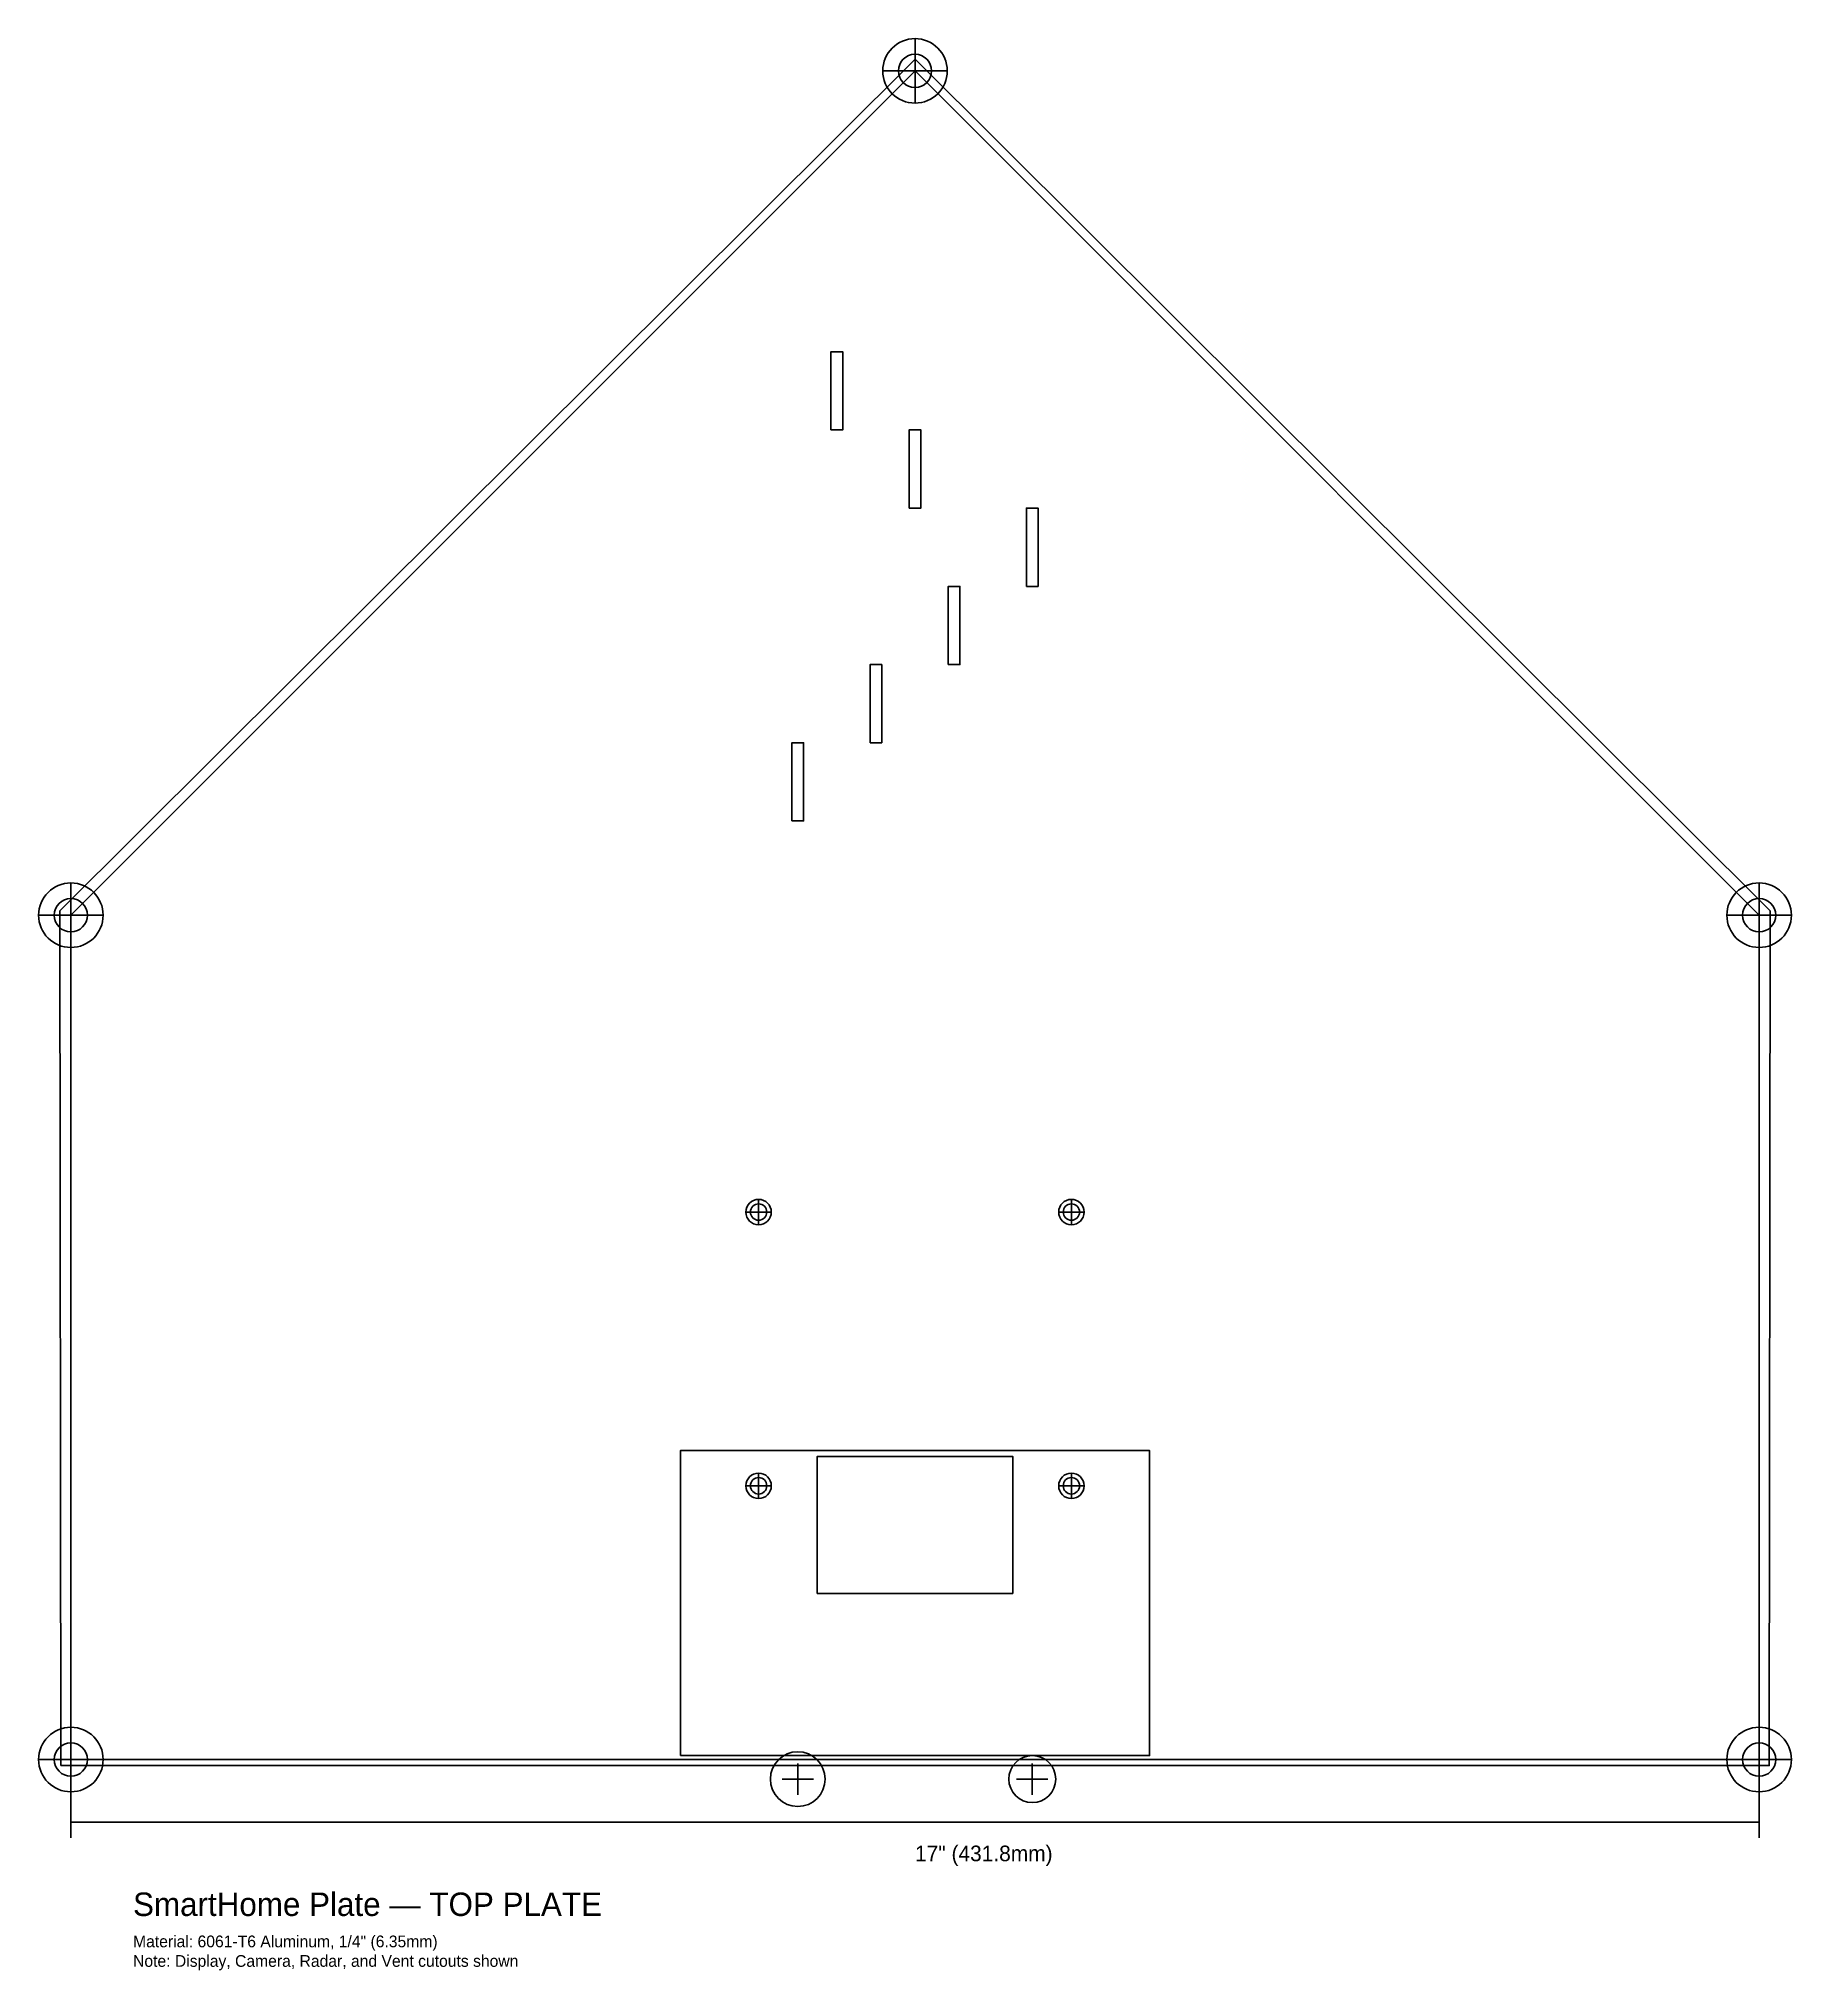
# Model space of a CAD drawing. Header units: metres. Extents: x -224 to 224, y -54 to 440.
import ezdxf

# ---------------------------------------------------------------- set-up
doc = ezdxf.new("R2010")
doc.units = ezdxf.units.M
for name, color, linetype in [('CENTER', 5, 'Continuous'), ('CUT', 1, 'Continuous'), ('DIMS', 2, 'Continuous'), ('REFS', 3, 'Continuous')]:
    doc.layers.add(name, color=color, linetype=linetype)

msp = doc.modelspace()

# ---------------------------------------------------------------- linework, layer by layer
at = {"layer": 'CENTER'}
for p, q in [((0, 423.8), (0, 439.8)), ((-8, 431.8), (8, 431.8)), ((-215.9, 207.9), (-215.9, 223.9)), ((215.9, 207.9), (215.9, 223.9)), ((-223.9, 215.9), (-207.9, 215.9)), ((207.9, 215.9), (223.9, 215.9)), ((-43, 140), (-37, 140)), ((-40, 137), (-40, 143)), ((37, 140), (43, 140)), ((40, 137), (40, 143)), ((-43, 70), (-37, 70)), ((-40, 67), (-40, 73)), ((37, 70), (43, 70)), ((40, 67), (40, 73)), ((-215.9, -8), (-215.9, 8)), ((215.9, -8), (215.9, 8)), ((-223.9, 0), (-207.9, 0)), ((207.9, 0), (223.9, 0)), ((-30, -9), (-30, -1)), ((30, -9), (30, -1)), ((-34, -5), (-26, -5)), ((26, -5), (34, -5))]:
    msp.add_line(p, q, dxfattribs=at)
at = {"layer": 'CUT'}
for points in [[(-218.47, -1.54), (218.47, -1.54), (218.69, 217.01), (0, 434.8), (-218.69, 217.01), (-218.47, -1.54)], [(-21.5, 340), (-18.5, 340), (-18.5, 360), (-21.5, 360), (-21.5, 340)], [(-1.5, 320), (1.5, 320), (1.5, 340), (-1.5, 340), (-1.5, 320)], [(28.5, 300), (31.5, 300), (31.5, 320), (28.5, 320), (28.5, 300)], [(8.5, 280), (11.5, 280), (11.5, 300), (8.5, 300), (8.5, 280)], [(-11.5, 260), (-8.5, 260), (-8.5, 280), (-11.5, 280), (-11.5, 260)], [(-31.5, 240), (-28.5, 240), (-28.5, 260), (-31.5, 260), (-31.5, 240)], [(-60, 1), (60, 1), (60, 79), (-60, 79), (-60, 1)], [(-25, 42.5), (25, 42.5), (25, 77.5), (-25, 77.5), (-25, 42.5)]]:
    msp.add_lwpolyline(points, dxfattribs=at)
for centre, radius in [((0, 431.8), 4.25), ((-215.9, 215.9), 4.25), ((215.9, 215.9), 4.25), ((-40, 140), 2.1), ((40, 140), 2.1), ((-40, 70), 2.1), ((40, 70), 2.1), ((-215.9, 0), 4.25), ((-30, -5), 7), ((30, -5), 6), ((215.9, 0), 4.25)]:
    msp.add_circle(centre, radius, dxfattribs=at)
at = {"layer": 'DIMS'}
for p, q in [((-215.9, 0), (-215.9, -20)), ((215.9, 0), (215.9, -20)), ((-215.9, -16), (215.9, -16))]:
    msp.add_line(p, q, dxfattribs=at)
at = {"layer": 'REFS'}
msp.add_lwpolyline([(-215.9, 0), (215.9, 0), (215.9, 215.9), (0, 431.8), (-215.9, 215.9), (-215.9, 0)], dxfattribs=at)
for centre, radius in [((0, 431.8), 8.25), ((-215.9, 215.9), 8.25), ((215.9, 215.9), 8.25), ((-40, 140), 3.25), ((40, 140), 3.25), ((-40, 70), 3.25), ((40, 70), 3.25), ((-215.9, 0), 8.25), ((215.9, 0), 8.25)]:
    msp.add_circle(centre, radius, dxfattribs=at)

# ---------------------------------------------------------------- texts
at = {"layer": 'DIMS'}
for s, height, p in [('17" (431.8mm)', 4, (0, -26)), ('SmartHome Plate — TOP PLATE', 6, (-200, -40)), ('Material: 6061-T6 Aluminum, 1/4" (6.35mm)', 3, (-200, -48)), ('Note: Display, Camera, Radar, and Vent cutouts shown', 3, (-200, -53))]:
    msp.add_text(s, height=height, dxfattribs=at).set_placement(p)

doc.saveas('drawing.dxf')
